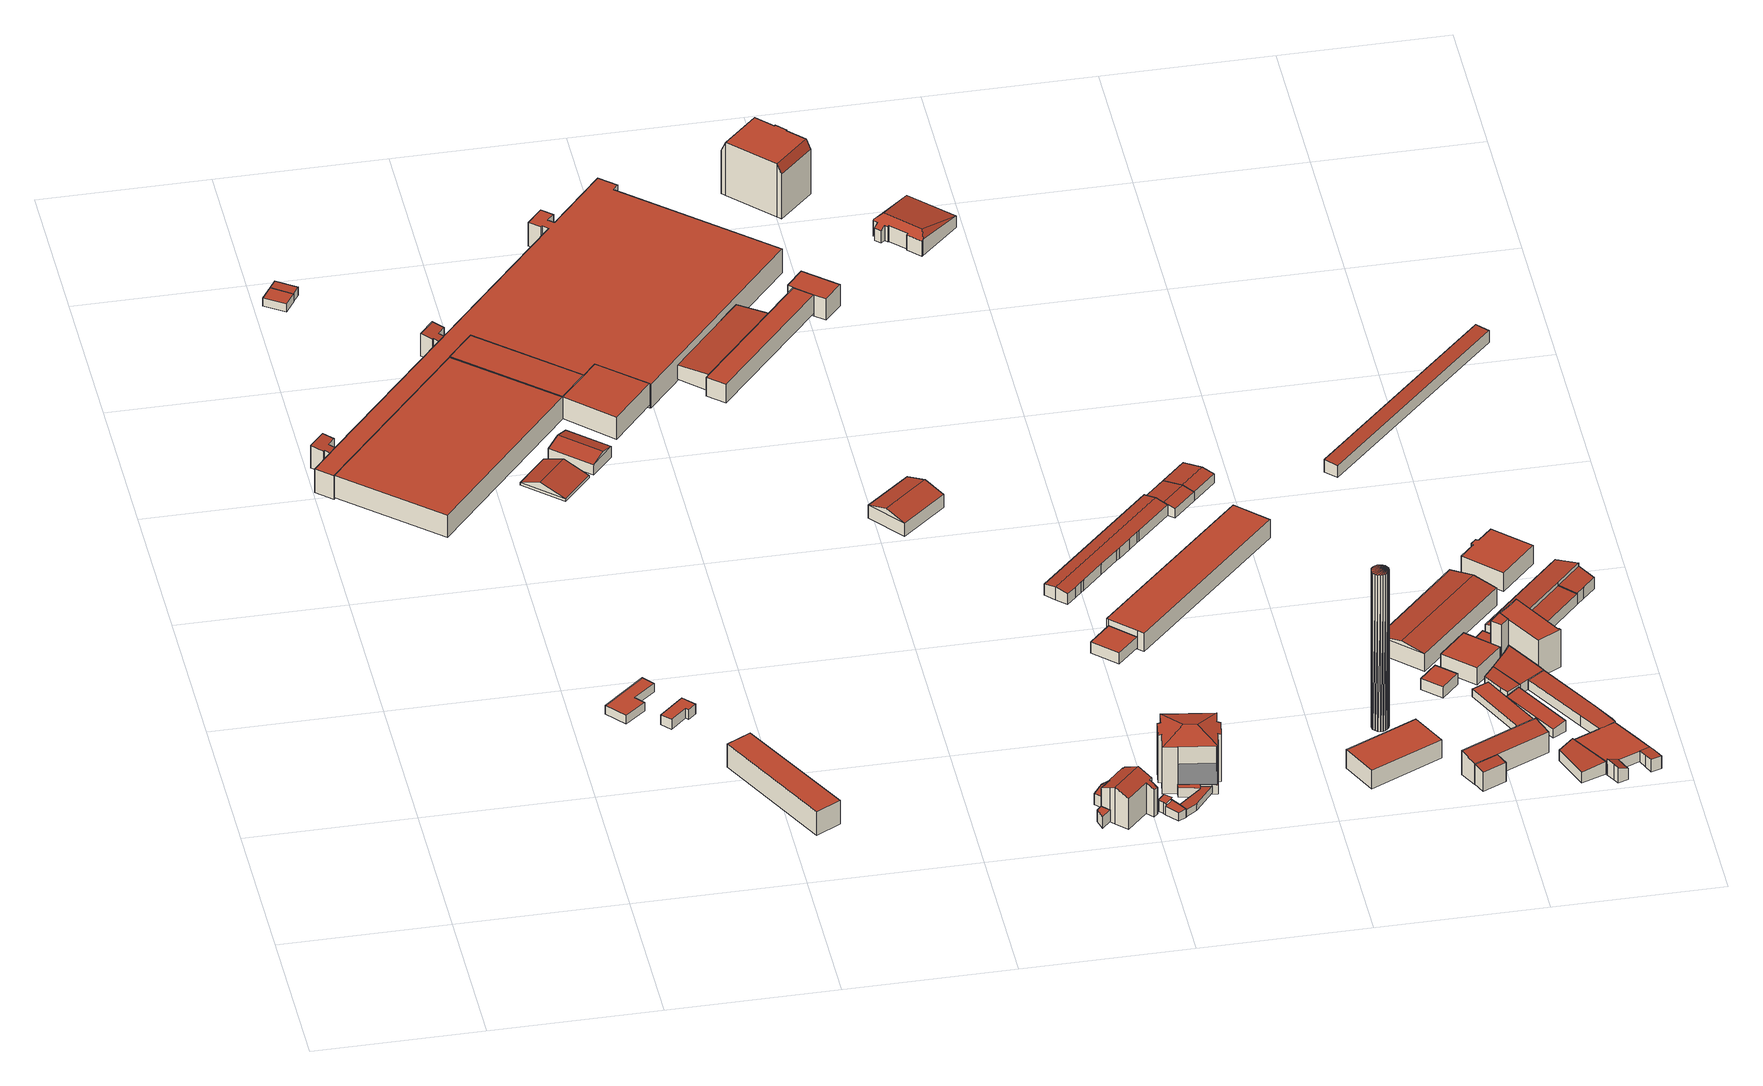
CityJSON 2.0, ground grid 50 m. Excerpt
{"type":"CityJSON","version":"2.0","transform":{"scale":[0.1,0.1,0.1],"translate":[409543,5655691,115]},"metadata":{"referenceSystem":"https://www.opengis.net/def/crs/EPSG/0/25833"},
"CityObjects":{
"building1":{"type":"Building","attributes":{"Dachtyp_tdc":"tdcPolyFlatRoof","Gemeindeschluessel":14612000,"Dachneigung":7.89,"QualitaetDacherkennung":56,"Geometrietyp2DReferenz":"3000","measuredHeight":7.75,"function":"31001_2000","roofType":"2100"},"geometry":[{"type":"Solid","lod":"2","boundaries":[[[[0,1,2,3]],[[1,4,5,2]],[[4,6,7,5]],[[4,1,0,8,9,10,11,6]],[[7,12,13,14,15,3,2,5]],[[6,11,12,7]],[[11,10,13,12]],[[10,9,14,13]],[[9,8,15,14]],[[8,0,3,15]]]],"semantics":{"surfaces":[{"type":"WallSurface"},{"type":"RoofSurface"},{"type":"GroundSurface"}],"values":[[0,0,0,1,2,0,0,0,0,0]]}}]},
"building2":{"type":"Building","attributes":{"Dachtyp_tdc":"tdcPolyFlatRoof","Gemeindeschluessel":14612000,"Dachneigung":3.08,"QualitaetDacherkennung":55,"Geometrietyp2DReferenz":"3000","measuredHeight":2.94,"function":"31001_2000","roofType":"2100"},"geometry":[{"type":"Solid","lod":"2","boundaries":[[[[16,17,18,19]],[[17,20,21,18]],[[20,22,23,21]],[[22,16,19,23]],[[22,20,17,16]],[[19,18,21,23]]]],"semantics":{"surfaces":[{"type":"WallSurface"},{"type":"RoofSurface"},{"type":"GroundSurface"}],"values":[[0,0,0,0,1,2]]}}]},
"building3":{"type":"Building","attributes":{"Dachtyp_tdc":"tdcPolyFlatRoof","Gemeindeschluessel":14612000,"Dachneigung":0,"QualitaetDacherkennung":54,"Geometrietyp2DReferenz":"3000","measuredHeight":2.96,"function":"31001_2000","roofType":"1000"},"geometry":[{"type":"Solid","lod":"2","boundaries":[[[[24,25,26,27]],[[25,28,29,26]],[[28,30,31,29]],[[30,32,33,31]],[[32,34,35,33]],[[34,24,27,35]],[[34,32,30,28,25,24]],[[27,26,29,31,33,35]]]],"semantics":{"surfaces":[{"type":"WallSurface"},{"type":"RoofSurface"},{"type":"GroundSurface"}],"values":[[0,0,0,0,0,0,1,2]]}}]},
"building4":{"type":"Building","attributes":{"Dachtyp_tdc":"tdcPolyFlatRoof","Gemeindeschluessel":14612000,"Dachneigung":3.04,"QualitaetDacherkennung":63,"Geometrietyp2DReferenz":"3000","measuredHeight":2.87,"function":"31001_2000","roofType":"2100"},"geometry":[{"type":"Solid","lod":"2","boundaries":[[[[22,36,37,38]],[[36,39,40,37]],[[39,16,41,40]],[[16,22,38,41]],[[16,39,36,22]],[[38,37,40,41]]]],"semantics":{"surfaces":[{"type":"WallSurface"},{"type":"RoofSurface"},{"type":"GroundSurface"}],"values":[[0,0,0,0,1,2]]}}]},
"building5":{"type":"Building","attributes":{"Dachtyp_tdc":"tdcPolyFlatRoof","Gemeindeschluessel":14612000,"Dachneigung":0,"QualitaetDacherkennung":76,"Geometrietyp2DReferenz":"3000","measuredHeight":7.63,"function":"31001_2000","roofType":"1000"},"geometry":[{"type":"Solid","lod":"2","boundaries":[[[[42,43,44,45]],[[43,46,47,44]],[[46,48,49,47]],[[48,42,45,49]],[[48,46,43,42]],[[45,44,47,49]]]],"semantics":{"surfaces":[{"type":"WallSurface"},{"type":"RoofSurface"},{"type":"GroundSurface"}],"values":[[0,0,0,0,1,2]]}}]},
"building6":{"type":"Building","attributes":{"Dachtyp_tdc":"tdcPolyFlatRoof","Gemeindeschluessel":14612000,"Dachneigung":0,"QualitaetDacherkennung":71,"Geometrietyp2DReferenz":"3000","measuredHeight":3.4,"function":"31001_2000","roofType":"1000"},"geometry":[{"type":"Solid","lod":"2","boundaries":[[[[50,51,52,53]],[[51,54,55,52]],[[54,56,57,55]],[[56,58,59,57]],[[58,60,61,59]],[[60,50,53,61]],[[60,58,56,54,51,50]],[[53,52,55,57,59,61]]]],"semantics":{"surfaces":[{"type":"WallSurface"},{"type":"RoofSurface"},{"type":"GroundSurface"}],"values":[[0,0,0,0,0,0,1,2]]}}]},
"building7":{"type":"Building","attributes":{"Dachtyp_tdc":"tdcPolyFlatRoof","Gemeindeschluessel":14612000,"Dachneigung":0,"QualitaetDacherkennung":87,"Geometrietyp2DReferenz":"3000","measuredHeight":8.11,"function":"31001_2000","roofType":"1000"},"geometry":[{"type":"Solid","lod":"2","boundaries":[[[[62,63,64,65]],[[63,66,67,64]],[[66,68,69,67]],[[68,62,65,69]],[[68,66,63,62]],[[65,64,67,69]]]],"semantics":{"surfaces":[{"type":"WallSurface"},{"type":"RoofSurface"},{"type":"GroundSurface"}],"values":[[0,0,0,0,1,2]]}}]},
"building8":{"type":"Building","attributes":{"Dachtyp_tdc":"tdcPolyFlatRoof","Gemeindeschluessel":14612000,"Dachneigung":8.06,"QualitaetDacherkennung":58,"Geometrietyp2DReferenz":"3000","measuredHeight":7.76,"function":"31001_2000","roofType":"2100"},"geometry":[{"type":"Solid","lod":"2","boundaries":[[[[70,71,72,73]],[[71,74,75,72]],[[74,76,77,75]],[[76,78,79,77]],[[78,80,81,79]],[[80,82,83,81]],[[82,84,85,83]],[[84,70,73,85]],[[84,82,80,78,76,74,71,70]],[[73,72,75,77,79,81,83,85]]]],"semantics":{"surfaces":[{"type":"WallSurface"},{"type":"RoofSurface"},{"type":"GroundSurface"}],"values":[[0,0,0,0,0,0,0,0,1,2]]}}]},
"building9":{"type":"Building","attributes":{"Dachtyp_tdc":"tdcGableRoof","Gemeindeschluessel":14612000,"Dachneigung":17.63,"QualitaetDacherkennung":29,"Geometrietyp2DReferenz":"3000","measuredHeight":3.46,"function":"31001_2000","roofType":"3100"},"geometry":[{"type":"Solid","lod":"2","boundaries":[[[[86,87,88,89]],[[87,90,91,88]],[[90,92,93,91]],[[87,86,94]],[[92,90,95]],[[86,92,95,94]],[[90,87,94,95]],[[93,89,88,91]],[[92,86,89,93]]]],"semantics":{"surfaces":[{"type":"WallSurface"},{"type":"RoofSurface"},{"type":"GroundSurface"}],"values":[[0,0,0,0,0,1,1,2,0]]}}]},
"building10":{"type":"Building","attributes":{"Dachtyp_tdc":"tdcPolyFlatRoof","Gemeindeschluessel":14612000,"Dachneigung":0,"QualitaetDacherkennung":39,"Geometrietyp2DReferenz":"3000","measuredHeight":7.81,"function":"31001_2000","roofType":"1000"},"geometry":[{"type":"Solid","lod":"2","boundaries":[[[[96,97,45,98]],[[97,99,49,45]],[[99,100,101,49]],[[100,96,98,101]],[[100,99,97,96]],[[98,45,49,101]]]],"semantics":{"surfaces":[{"type":"WallSurface"},{"type":"RoofSurface"},{"type":"GroundSurface"}],"values":[[0,0,0,0,1,2]]}}]},
"building11":{"type":"Building","attributes":{"Dachtyp_tdc":"tdcGableRoof","Gemeindeschluessel":14612000,"Dachneigung":14.17,"QualitaetDacherkennung":86,"Geometrietyp2DReferenz":"3000","measuredHeight":4.79,"function":"31001_2000","roofType":"3100"},"geometry":[{"type":"Solid","lod":"2","boundaries":[[[[102,103,104,105]],[[103,106,107,104]],[[106,108,109,107]],[[108,102,105,109]],[[106,103,110]],[[102,108,111]],[[103,102,111,110]],[[108,106,110,111]],[[105,104,107,109]]]],"semantics":{"surfaces":[{"type":"WallSurface"},{"type":"RoofSurface"},{"type":"GroundSurface"}],"values":[[0,0,0,0,0,0,1,1,2]]}}]},
"building12":{"type":"Building","attributes":{"Dachtyp_tdc":"tdcPolyFlatRoof","Gemeindeschluessel":14612000,"Dachneigung":0,"QualitaetDacherkennung":42,"Geometrietyp2DReferenz":"3000","measuredHeight":8.25,"function":"31001_2000","roofType":"1000"},"geometry":[{"type":"Solid","lod":"2","boundaries":[[[[112,113,114,115]],[[113,116,117,114]],[[116,118,119,117]],[[118,120,121,119]],[[120,122,123,121]],[[122,124,125,123]],[[124,126,127,125]],[[126,128,129,127]],[[128,130,131,129]],[[130,132,133,131]],[[132,134,135,133]],[[134,136,137,135]],[[136,138,139,137]],[[138,140,141,139]],[[140,142,143,141]],[[142,144,145,143]],[[144,146,147,145]],[[146,148,149,147]],[[148,150,151,149]],[[150,152,153,151]],[[152,154,155,153]],[[154,156,157,155]],[[156,158,159,157]],[[158,112,115,159]],[[158,156,154,152,150,148,146,144,142,140,138,136,134,132,130,128,126,124,122,120,118,116,113,112]],[[115,114,117,119,121,123,125,127,129,131,133,135,137,139,141,143,145,147,149,151,153,155,157,159]]]],"semantics":{"surfaces":[{"type":"WallSurface"},{"type":"RoofSurface"},{"type":"GroundSurface"}],"values":[[0,0,0,0,0,0,0,0,0,0,0,0,0,0,0,0,0,0,0,0,0,0,0,0,1,2]]}}]},
"building13":{"type":"Building","attributes":{"Dachtyp_tdc":"tdcPolyFlatRoof","Gemeindeschluessel":14612000,"Dachneigung":0,"QualitaetDacherkennung":38,"Geometrietyp2DReferenz":"3000","measuredHeight":7.56,"function":"31001_2000","roofType":"1000"},"geometry":[{"type":"Solid","lod":"2","boundaries":[[[[160,161,162,163]],[[161,164,165,162]],[[164,166,167,165]],[[166,168,169,167]],[[168,160,163,169]],[[168,166,164,161,160]],[[163,162,165,167,169]]]],"semantics":{"surfaces":[{"type":"WallSurface"},{"type":"RoofSurface"},{"type":"GroundSurface"}],"values":[[0,0,0,0,0,1,2]]}}]},
"building14":{"type":"Building","attributes":{"Dachtyp_tdc":"tdcPolyFlatRoof","Gemeindeschluessel":14612000,"Dachneigung":0,"QualitaetDacherkennung":100,"Geometrietyp2DReferenz":"3000","measuredHeight":3.99,"function":"31001_2000","roofType":"1000"},"geometry":[{"type":"Solid","lod":"2","boundaries":[[[[170,171,172,173]],[[171,174,175,172]],[[174,176,177,175]],[[176,170,173,177]],[[176,174,171,170]],[[173,172,175,177]]]],"semantics":{"surfaces":[{"type":"WallSurface"},{"type":"RoofSurface"},{"type":"GroundSurface"}],"values":[[0,0,0,0,1,2]]}}]},
"building15":{"type":"Building","attributes":{"Dachtyp_tdc":"tdcPolyFlatRoof","Gemeindeschluessel":14612000,"Dachneigung":4.89,"QualitaetDacherkennung":83,"Geometrietyp2DReferenz":"3000","measuredHeight":5.71,"function":"31001_2000","roofType":"2100"},"geometry":[{"type":"Solid","lod":"2","boundaries":[[[[178,179,180,181]],[[179,182,183,180]],[[182,184,185,183]],[[184,178,181,185]],[[184,182,179,178]],[[181,180,183,185]]]],"semantics":{"surfaces":[{"type":"WallSurface"},{"type":"RoofSurface"},{"type":"GroundSurface"}],"values":[[0,0,0,0,1,2]]}}]},
"building16":{"type":"Building","attributes":{"Gemeindeschluessel":14612000,"QualitaetDacherkennung":100,"Geometrietyp2DReferenz":"3000","function":"31001_9998","roofType":"9999"},"children":["building16-1","building16-2"]},
"building16-1":{"type":"BuildingPart","attributes":{"Dachtyp_tdc":"tdcGableRoof","Dachneigung":24.56,"QualitaetDacherkennung":100,"Geometrietyp2DReferenz":"3000","measuredHeight":12.63,"roofType":"3100"},"parents":["building16"],"geometry":[{"type":"MultiSurface","lod":"2","boundaries":[[[186,187,188,189,190]],[[191,192,193,194,195]],[[192,196,197,193]],[[196,198,199,197]],[[198,200,201,199]],[[200,202,203,201]],[[202,204,205,203]],[[204,206,207,205]],[[206,208,209,207]],[[208,210,211,209]],[[210,212,213,211]],[[212,214,215,213]],[[214,216,217,215]],[[216,218,219,217]],[[218,220,221,219]],[[220,186,190,221]],[[216,214,212,210,208,206,204,202,200,198]],[[198,196,192,191,187,186,220,218,216]],[[190,189,222,194,193,197,199,201,203,205,207,209,211,213,215,217,219,221]]],"semantics":{"surfaces":[{"type":"WallSurface"},{"type":"RoofSurface"},{"type":"GroundSurface"}],"values":[0,0,0,0,0,0,0,0,0,0,0,0,0,0,0,0,1,1,2]}}]},
"building16-2":{"type":"BuildingPart","attributes":{"Dachtyp_tdc":"tdcGableRoof","Dachneigung":16.71,"QualitaetDacherkennung":100,"Geometrietyp2DReferenz":"3000","measuredHeight":4.92,"roofType":"3100"},"parents":["building16"],"geometry":[{"type":"MultiSurface","lod":"2","boundaries":[[[223,224,225,226]],[[224,195,194,227,225]],[[188,228,229,230,189]],[[228,223,226,229]],[[231,195,224,223]],[[223,228,188,231]],[[226,225,227,232,230,229]]],"semantics":{"surfaces":[{"type":"WallSurface"},{"type":"RoofSurface"},{"type":"GroundSurface"}],"values":[0,0,0,0,1,1,2]}}]},
"building17":{"type":"Building","attributes":{"Dachtyp_tdc":"tdcPolyFlatRoof","Gemeindeschluessel":14612000,"Dachneigung":0,"QualitaetDacherkennung":80,"Geometrietyp2DReferenz":"3000","measuredHeight":6.54,"function":"31001_2000","roofType":"1000"},"geometry":[{"type":"Solid","lod":"2","boundaries":[[[[233,234,235,236]],[[234,237,238,235]],[[237,239,240,238]],[[239,241,242,240]],[[241,243,244,242]],[[243,233,236,244]],[[243,241,239,237,234,233]],[[236,235,238,240,242,244]]]],"semantics":{"surfaces":[{"type":"WallSurface"},{"type":"RoofSurface"},{"type":"GroundSurface"}],"values":[[0,0,0,0,0,0,1,2]]}}]},
"building18":{"type":"Building","attributes":{"Dachtyp_tdc":"tdcGableRoof","Gemeindeschluessel":14612000,"Dachneigung":17.44,"QualitaetDacherkennung":88,"Geometrietyp2DReferenz":"3000","measuredHeight":6.5,"function":"31001_2000","roofType":"3100"},"geometry":[{"type":"Solid","lod":"2","boundaries":[[[[245,246,247,248]],[[246,249,250,247]],[[249,251,252,250]],[[251,245,248,252]],[[249,246,253]],[[245,251,254]],[[246,245,254,253]],[[251,249,253,254]],[[248,247,250,252]]]],"semantics":{"surfaces":[{"type":"WallSurface"},{"type":"RoofSurface"},{"type":"GroundSurface"}],"values":[[0,0,0,0,0,0,1,1,2]]}}]},
"building19":{"type":"Building","attributes":{"Gemeindeschluessel":14612000,"QualitaetDacherkennung":100,"Geometrietyp2DReferenz":"3000","function":"31001_2000","roofType":"9999"},"children":["building19-1","building19-2"]},
"building19-1":{"type":"BuildingPart","attributes":{"Dachtyp_tdc":"tdcPolyFlatRoof","Dachneigung":0,"QualitaetDacherkennung":100,"Geometrietyp2DReferenz":"3000","measuredHeight":2.93,"roofType":"1000"},"parents":["building19"],"geometry":[{"type":"MultiSurface","lod":"2","boundaries":[[[255,256,257,258]],[[256,259,260,257]],[[259,261,262,260]],[[261,263,264,262]],[[263,265,266,264]],[[265,263,261,259,256,255,267]],[[268,258,257,260,262,264,266]]],"semantics":{"surfaces":[{"type":"WallSurface"},{"type":"RoofSurface"},{"type":"GroundSurface"}],"values":[0,0,0,0,0,1,2]}}]},
"building19-2":{"type":"BuildingPart","attributes":{"Dachtyp_tdc":"tdcPolyFlatRoof","Dachneigung":0,"QualitaetDacherkennung":100,"Geometrietyp2DReferenz":"3000","measuredHeight":3.83,"roofType":"1000"},"parents":["building19"],"geometry":[{"type":"MultiSurface","lod":"2","boundaries":[[[269,270,271,266,265]],[[270,272,273,271]],[[272,274,275,273]],[[274,276,255,258,275]],[[276,274,272,270,269,277]],[[268,266,271,273,275,258]]],"semantics":{"surfaces":[{"type":"WallSurface"},{"type":"RoofSurface"},{"type":"GroundSurface"}],"values":[0,0,0,0,1,2]}}]},
"building20":{"type":"Building","attributes":{"Dachtyp_tdc":"tdcPolyFlatRoof","Gemeindeschluessel":14612000,"Dachneigung":4.88,"QualitaetDacherkennung":60,"Geometrietyp2DReferenz":"3000","measuredHeight":2.62,"function":"31001_2000","roofType":"2100"},"geometry":[{"type":"Solid","lod":"2","boundaries":[[[[278,279,280,281]],[[279,282,283,280]],[[282,284,285,283]],[[284,286,287,285]],[[286,288,289,287]],[[288,278,281,289]],[[288,286,284,282,279,278]],[[281,280,283,285,287,289]]]],"semantics":{"surfaces":[{"type":"WallSurface"},{"type":"RoofSurface"},{"type":"GroundSurface"}],"values":[[0,0,0,0,0,0,1,2]]}}]},
"building21":{"type":"Building","attributes":{"Gemeindeschluessel":14612000,"Geometrietyp2DReferenz":"3000","function":"31001_9998","roofType":"9999"},"children":["building21-1","building21-2"]},
"building21-1":{"type":"BuildingPart","attributes":{"Dachtyp_tdc":"tdcPolyFlatRoof","Dachneigung":0,"QualitaetDacherkennung":0,"Geometrietyp2DReferenz":"3000","measuredHeight":3.09,"roofType":"9999"},"parents":["building21"],"geometry":[{"type":"MultiSurface","lod":"2","boundaries":[[[290,291,292,293,294,295,296]],[[296,295,297,298]],[[295,294,299,297]],[[293,292,300,301]],[[292,291,302,300]],[[291,290,303,302]],[[290,296,298,303]],[[298,297,299,301,300,302,303]],[[301,299,294,293]]],"semantics":{"surfaces":[{"type":"RoofSurface"},{"type":"WallSurface"},{"type":"GroundSurface"},{"type":"ClosureSurface","isClosure":"1","QuelleClosure":"LoD1Solid"}],"values":[0,1,1,1,1,1,1,2,3]}}]},
"building21-2":{"type":"BuildingPart","attributes":{"Dachtyp_tdc":"tdcHipRoof","Dachneigung":19.92,"QualitaetDacherkennung":55,"Geometrietyp2DReferenz":"3000","measuredHeight":18.57,"roofType":"3200"},"parents":["building21"],"geometry":[{"type":"MultiSurface","lod":"2","boundaries":[[[304,305,306,307]],[[305,308,309,306]],[[308,310,311,309]],[[310,312,313,311]],[[312,314,315,313]],[[314,316,317,315]],[[316,318,319,317]],[[318,320,321,319]],[[320,322,323,321]],[[322,324,293,301,323]],[[325,326,327,299,294]],[[326,304,307,327]],[[312,310,308,305,304,326,328]],[[324,322,320,318,316,314,329]],[[326,325,324,329,328]],[[314,312,328,329]],[[307,306,309,311,313,315,317,319,321,323,301,299,327]]],"semantics":{"surfaces":[{"type":"WallSurface"},{"type":"RoofSurface"},{"type":"GroundSurface"}],"values":[0,0,0,0,0,0,0,0,0,0,0,0,1,1,1,1,2]}}]},
"building22":{"type":"Building","attributes":{"Dachtyp_tdc":"tdcPolyFlatRoof","Gemeindeschluessel":14612000,"Dachneigung":0,"QualitaetDacherkennung":56,"Geometrietyp2DReferenz":"3000","measuredHeight":3.76,"function":"31001_2000","roofType":"1000"},"geometry":[{"type":"Solid","lod":"2","boundaries":[[[[330,331,332,333]],[[331,334,335,332]],[[334,336,337,335]],[[336,330,333,337]],[[336,334,331,330]],[[333,332,335,337]]]],"semantics":{"surfaces":[{"type":"WallSurface"},{"type":"RoofSurface"},{"type":"GroundSurface"}],"values":[[0,0,0,0,1,2]]}}]},
"building23":{"type":"Building","attributes":{"Dachtyp_tdc":"tdcPolyFlatRoof","Gemeindeschluessel":14612000,"Dachneigung":0,"QualitaetDacherkennung":72,"Geometrietyp2DReferenz":"3000","measuredHeight":7.28,"function":"31001_2000","roofType":"1000"},"geometry":[{"type":"Solid","lod":"2","boundaries":[[[[243,241,338,339]],[[241,340,341,338]],[[340,342,343,341]],[[342,344,345,343]],[[344,346,347,345]],[[346,243,339,347]],[[346,344,342,340,241,243]],[[339,338,341,343,345,347]]]],"semantics":{"surfaces":[{"type":"WallSurface"},{"type":"RoofSurface"},{"type":"GroundSurface"}],"values":[[0,0,0,0,0,0,1,2]]}}]},
"building24":{"type":"Building","attributes":{"Dachtyp_tdc":"tdcCutGableRoof","Gemeindeschluessel":14612000,"Dachneigung":0.167,"QualitaetDacherkennung":54,"Geometrietyp2DReferenz":"3000","measuredHeight":18.47,"function":"31001_9998","roofType":"9999"},"geometry":[{"type":"Solid","lod":"2","boundaries":[[[[348,349,350,351]],[[349,352,353,350]],[[352,354,355,353]],[[354,356,357,355]],[[356,358,359,357]],[[358,360,361,359]],[[360,362,363,361]],[[362,364,365,363]],[[364,366,367,365]],[[366,368,369,367]],[[368,370,371,369]],[[370,348,351,371]],[[366,364,362,360]],[[358,356,354,352]],[[360,358,352,349,348,370,368,366]],[[351,350,353,355,357,359,361,363,365,367,369,371]]]],"semantics":{"surfaces":[{"type":"WallSurface"},{"type":"RoofSurface"},{"type":"GroundSurface"}],"values":[[0,0,0,0,0,0,0,0,0,0,0,0,1,1,1,2]]}}]},
"building25":{"type":"Building","attributes":{"Dachtyp_tdc":"tdcGableRoof","Gemeindeschluessel":14612000,"Dachneigung":11.53,"QualitaetDacherkennung":71,"Geometrietyp2DReferenz":"3000","measuredHeight":4.44,"function":"31001_2000","roofType":"3100"},"geometry":[{"type":"Solid","lod":"2","boundaries":[[[[372,373,374,375]],[[373,376,377,374]],[[376,378,379,377]],[[378,380,381,379]],[[380,382,383,381]],[[382,384,385,383]],[[384,386,387,385]],[[386,388,389,387]],[[388,390,391,389]],[[390,392,393,391]],[[392,394,395,393]],[[394,396,397,395]],[[396,398,399,397]],[[398,400,401,399]],[[400,402,403,401]],[[402,372,375,403]],[[398,396,394,392,390]],[[390,388,386,384,382,380,378,376,373,372,402,400,398]],[[375,374,377,379,381,383,385,387,389,391,393,395,397,399,401,403]]]],"semantics":{"surfaces":[{"type":"WallSurface"},{"type":"RoofSurface"},{"type":"GroundSurface"}],"values":[[0,0,0,0,0,0,0,0,0,0,0,0,0,0,0,0,1,1,2]]}}]},
"building26":{"type":"Building","attributes":{"Dachtyp_tdc":"tdcPolyFlatRoof","Gemeindeschluessel":14612000,"Dachneigung":0,"QualitaetDacherkennung":71,"Geometrietyp2DReferenz":"3000","measuredHeight":6.35,"function":"31001_2000","roofType":"1000"},"geometry":[{"type":"Solid","lod":"2","boundaries":[[[[404,405,406,407]],[[405,408,409,406]],[[408,410,411,409]],[[410,412,413,411]],[[412,414,415,413]],[[414,404,407,415]],[[414,412,410,408,405,404]],[[407,406,409,411,413,415]]]],"semantics":{"surfaces":[{"type":"WallSurface"},{"type":"RoofSurface"},{"type":"GroundSurface"}],"values":[[0,0,0,0,0,0,1,2]]}}]},
"building27":{"type":"Building","attributes":{"Dachtyp_tdc":"tdcHipRoof","Gemeindeschluessel":14612000,"Dachneigung":12.76,"QualitaetDacherkennung":23,"Geometrietyp2DReferenz":"3000","measuredHeight":7.11,"function":"31001_9998","roofType":"3200"},"geometry":[{"type":"Solid","lod":"2","boundaries":[[[[416,417,418,419]],[[420,421,422,423,424,425,426,427,428,429,430,431,419,418]],[[432,433,434,435,436,437,438,439,440,441,442,443,444,445]],[[428,427,433,432]],[[427,426,434,433]],[[426,425,435,434]],[[425,424,436,435]],[[424,423,437,436]],[[423,422,438,437]],[[422,421,439,438]],[[421,420,440,439]],[[420,417,441,440]],[[417,416,442,441]],[[416,431,443,442]],[[431,430,444,443]],[[430,429,445,444]],[[429,428,432,445]],[[431,416,419]],[[417,420,418]]]],"semantics":{"surfaces":[{"type":"RoofSurface"},{"type":"GroundSurface"},{"type":"WallSurface"}],"values":[[0,0,1,2,2,2,2,2,2,2,2,2,2,2,2,2,2,0,0]]}}]},
"building28":{"type":"Building","attributes":{"Dachtyp_tdc":"tdcPolyFlatRoof","Gemeindeschluessel":14612000,"Dachneigung":0,"QualitaetDacherkennung":87,"Geometrietyp2DReferenz":"3000","measuredHeight":6.26,"function":"31001_2000","roofType":"1000"},"geometry":[{"type":"Solid","lod":"2","boundaries":[[[[446,447,448,449]],[[447,450,451,448]],[[450,452,453,451]],[[452,446,449,453]],[[452,450,447,446]],[[449,448,451,453]]]],"semantics":{"surfaces":[{"type":"WallSurface"},{"type":"RoofSurface"},{"type":"GroundSurface"}],"values":[[0,0,0,0,1,2]]}}]},
"building29":{"type":"Building","attributes":{"Dachtyp_tdc":"tdcGableRoof","Gemeindeschluessel":14612000,"Dachneigung":10.03,"QualitaetDacherkennung":66,"Geometrietyp2DReferenz":"3000","measuredHeight":3.95,"function":"31001_2000","roofType":"3100"},"geometry":[{"type":"Solid","lod":"2","boundaries":[[[[454,455,456,457]],[[455,458,459,456]],[[458,460,461,459]],[[460,462,401,461]],[[455,454,463,464,465,466]],[[466,462,460,458,455]],[[401,467,397,395,468,457,456,459,461]],[[462,466,467,401]],[[466,465,397,467]],[[465,464,395,397]],[[464,463,468,395]],[[463,454,457,468]]]],"semantics":{"surfaces":[{"type":"WallSurface"},{"type":"RoofSurface"},{"type":"GroundSurface"}],"values":[[0,0,0,0,1,1,2,0,0,0,0,0]]}}]},
"building30":{"type":"Building","attributes":{"Stand_DGM":"2016","Stand_Basis-DLM":"2021","Gemeindeschluessel":"14612000","ObjektHoehe":54,"Stand_Laserscan":"2016","BodenHoehe":117.72,"Stand_3D-Stadtmodell":"2023","Geometrietyp2DReferenz":1000,"AbsoluteHoehe":171.72,"measuredHeight":54,"function":"51002_1251","roofType":"9999"},"geometry":[{"type":"MultiSurface","lod":"2","boundaries":[[[469,470,471]],[[469,471,472]],[[469,472,473]],[[469,473,474]],[[469,474,475]],[[469,475,476]],[[469,476,477]],[[469,477,478]],[[469,478,479]],[[469,479,480]],[[469,480,481]],[[469,481,482]],[[469,482,483]],[[469,483,484]],[[469,484,485]],[[469,485,486]],[[469,486,487]],[[469,487,488]],[[471,470,489]],[[471,489,490]],[[470,469,491]],[[470,491,489]],[[469,488,492]],[[469,492,491]],[[488,487,493]],[[488,493,492]],[[487,486,494]],[[487,494,493]],[[486,485,495]],[[486,495,494]],[[485,484,496]],[[485,496,495]],[[484,483,497]],[[484,497,496]],[[483,482,498]],[[483,498,497]],[[482,481,499]],[[482,499,498]],[[481,480,500]],[[481,500,499]],[[480,479,501]],[[480,501,500]],[[479,478,502]],[[479,502,501]],[[478,477,503]],[[478,503,502]],[[477,476,504]],[[477,504,503]],[[476,475,505]],[[476,505,504]],[[475,474,506]],[[475,506,505]],[[474,473,507]],[[474,507,506]],[[473,472,508]],[[473,508,507]],[[472,471,490]],[[472,490,508]],[[508,490,489]],[[508,489,491]],[[508,491,492]],[[508,492,493]],[[508,493,494]],[[508,494,495]],[[508,495,496]],[[508,496,497]],[[508,497,498]],[[508,498,499]],[[508,499,500]],[[508,500,501]],[[508,501,502]],[[508,502,503]],[[508,503,504]],[[508,504,505]],[[508,505,506]],[[508,506,507]]],"semantics":{"surfaces":[{"type":"RoofSurface"},{"type":"WallSurface"},{"type":"GroundSurface"}],"values":[0,0,0,0,0,0,0,0,0,0,0,0,0,0,0,0,0,0,1,1,1,1,1,1,1,1,1,1,1,1,1,1,1,1,1,1,1,1,1,1,1,1,1,1,1,1,1,1,1,1,1,1,1,1,1,1,1,1,2,2,2,2,2,2,2,2,2,2,2,2,2,2,2,2,2,2]}}]},
"building31":{"type":"Building","attributes":{"Dachtyp_tdc":"tdcGableRoof","Gemeindeschluessel":14612000,"Dachneigung":10.05,"QualitaetDacherkennung":63,"Geometrietyp2DReferenz":"3000","measuredHeight":3.84,"function":"31001_2000","roofType":"3100"},"geometry":[{"type":"Solid","lod":"2","boundaries":[[[[509,510,511,512]],[[510,458,513,511]],[[458,454,514,513]],[[510,509,515]],[[454,458,516]],[[509,454,516,515]],[[458,510,515,516]],[[514,512,511,513]],[[454,509,512,514]]]],"semantics":{"surfaces":[{"type":"WallSurface"},{"type":"RoofSurface"},{"type":"GroundSurface"}],"values":[[0,0,0,0,0,1,1,2,0]]}}]},
"building32":{"type":"Building","attributes":{"Dachtyp_tdc":"tdcPolyFlatRoof","Gemeindeschluessel":14612000,"Dachneigung":4.92,"QualitaetDacherkennung":73,"Geometrietyp2DReferenz":"3000","measuredHeight":6.85,"function":"31001_2000","roofType":"2100"},"geometry":[{"type":"Solid","lod":"2","boundaries":[[[[517,518,519,520]],[[518,521,522,519]],[[521,523,524,522]],[[523,517,520,524]],[[523,521,518,517]],[[520,519,522,524]]]],"semantics":{"surfaces":[{"type":"WallSurface"},{"type":"RoofSurface"},{"type":"GroundSurface"}],"values":[[0,0,0,0,1,2]]}}]},
"building33":{"type":"Building","attributes":{"Dachtyp_tdc":"tdcPolyFlatRoof","Gemeindeschluessel":14612000,"Dachneigung":10.33,"QualitaetDacherkennung":88,"Geometrietyp2DReferenz":"3000","measuredHeight":8.26,"function":"31001_2000","roofType":"2100"},"geometry":[{"type":"Solid","lod":"2","boundaries":[[[[517,523,525,526]],[[523,527,528,525]],[[527,529,530,528]],[[529,531,532,530]],[[531,533,534,532]],[[533,517,526,534]],[[533,531,529,527,523,517]],[[526,525,528,530,532,534]]]],"semantics":{"surfaces":[{"type":"WallSurface"},{"type":"RoofSurface"},{"type":"GroundSurface"}],"values":[[0,0,0,0,0,0,1,2]]}}]},
"building34":{"type":"Building","attributes":{"Dachtyp_tdc":"tdcPolyFlatRoof","Gemeindeschluessel":14612000,"Dachneigung":0,"QualitaetDacherkennung":83,"Geometrietyp2DReferenz":"3000","measuredHeight":3.78,"function":"31001_2000","roofType":"1000"},"geometry":[{"type":"Solid","lod":"2","boundaries":[[[[535,536,537,538]],[[536,539,540,537]],[[539,541,542,540]],[[541,535,538,542]],[[541,539,536,535]],[[538,537,540,542]]]],"semantics":{"surfaces":[{"type":"WallSurface"},{"type":"RoofSurface"},{"type":"GroundSurface"}],"values":[[0,0,0,0,1,2]]}}]},
"building35":{"type":"Building","attributes":{"Dachtyp_tdc":"tdcPolyFlatRoof","Gemeindeschluessel":14612000,"Dachneigung":0,"QualitaetDacherkennung":89,"Geometrietyp2DReferenz":"3000","measuredHeight":2.53,"function":"31001_2000","roofType":"1000"},"geometry":[{"type":"Solid","lod":"2","boundaries":[[[[543,544,545,546]],[[544,547,548,545]],[[547,549,550,548]],[[547,544,543,551,549]],[[550,552,546,545,548]],[[549,551,552,550]],[[551,543,546,552]]]],"semantics":{"surfaces":[{"type":"WallSurface"},{"type":"RoofSurface"},{"type":"GroundSurface"}],"values":[[0,0,0,1,2,0,0]]}}]},
"building36":{"type":"Building","attributes":{"Dachtyp_tdc":"tdcPolyFlatRoof","Gemeindeschluessel":14612000,"Dachneigung":0,"QualitaetDacherkennung":85,"Geometrietyp2DReferenz":"3000","measuredHeight":5.82,"function":"31001_2000","roofType":"1000"},"geometry":[{"type":"Solid","lod":"2","boundaries":[[[[553,554,555,556]],[[554,557,558,555]],[[557,559,560,558]],[[559,553,556,560]],[[559,557,554,553]],[[556,555,558,560]]]],"semantics":{"surfaces":[{"type":"WallSurface"},{"type":"RoofSurface"},{"type":"GroundSurface"}],"values":[[0,0,0,0,1,2]]}}]},
"building37":{"type":"Building","attributes":{"Dachtyp_tdc":"tdcGableRoof","Gemeindeschluessel":14612000,"Dachneigung":10.11,"QualitaetDacherkennung":49,"Geometrietyp2DReferenz":"3000","measuredHeight":7.39,"function":"31001_2000","roofType":"3100"},"geometry":[{"type":"Solid","lod":"2","boundaries":[[[[561,562,563,564]],[[562,565,566,563]],[[565,567,568,566]],[[567,561,564,568]],[[565,562,569]],[[561,567,570]],[[562,561,570,569]],[[567,565,569,570]],[[564,563,566,568]]]],"semantics":{"surfaces":[{"type":"WallSurface"},{"type":"RoofSurface"},{"type":"GroundSurface"}],"values":[[0,0,0,0,0,0,1,1,2]]}}]},
"building38":{"type":"Building","attributes":{"Dachtyp_tdc":"tdcPolyFlatRoof","Gemeindeschluessel":14612000,"Dachneigung":4.35,"QualitaetDacherkennung":82,"Geometrietyp2DReferenz":"3000","measuredHeight":3.32,"function":"31001_2000","roofType":"2100"},"geometry":[{"type":"Solid","lod":"2","boundaries":[[[[571,572,573,574]],[[572,575,576,573]],[[575,577,578,576]],[[577,579,580,578]],[[579,571,574,580]],[[574,573,576,578,580]],[[579,577,575,572,571]]]],"semantics":{"surfaces":[{"type":"WallSurface"},{"type":"GroundSurface"},{"type":"RoofSurface"}],"values":[[0,0,0,0,0,1,2]]}}]},
"building39":{"type":"Building","attributes":{"Dachtyp_tdc":"tdcPolyFlatRoof","Gemeindeschluessel":14612000,"Dachneigung":11.54,"QualitaetDacherkennung":60,"Geometrietyp2DReferenz":"3000","measuredHeight":3.73,"function":"31001_2000","roofType":"2100"},"geometry":[{"type":"Solid","lod":"2","boundaries":[[[[581,582,583,584]],[[582,585,586,583]],[[585,587,588,586]],[[587,581,584,588]],[[587,585,582,581]],[[584,583,586,588]]]],"semantics":{"surfaces":[{"type":"WallSurface"},{"type":"RoofSurface"},{"type":"GroundSurface"}],"values":[[0,0,0,0,1,2]]}}]},
"building40":{"type":"Building","attributes":{"Dachtyp_tdc":"tdcPolyFlatRoof","Gemeindeschluessel":14612000,"Dachneigung":4.76,"QualitaetDacherkennung":82,"Geometrietyp2DReferenz":"3000","measuredHeight":4.31,"function":"31001_2000","roofType":"2100"},"geometry":[{"type":"Solid","lod":"2","boundaries":[[[[589,590,591,592]],[[590,593,594,591]],[[593,595,596,594]],[[595,589,592,596]],[[595,593,590,589]],[[592,591,594,596]]]],"semantics":{"surfaces":[{"type":"WallSurface"},{"type":"RoofSurface"},{"type":"GroundSurface"}],"values":[[0,0,0,0,1,2]]}}]},
"building41":{"type":"Building","attributes":{"Dachtyp_tdc":"tdcPolyFlatRoof","Gemeindeschluessel":14612000,"Dachneigung":0,"QualitaetDacherkennung":79,"Geometrietyp2DReferenz":"3000","measuredHeight":2.5,"function":"31001_2000","roofType":"1000"},"geometry":[{"type":"Solid","lod":"2","boundaries":[[[[597,598,599,600]],[[598,601,602,599]],[[601,603,604,602]],[[603,597,600,604]],[[603,601,598,597]],[[600,599,602,604]]]],"semantics":{"surfaces":[{"type":"WallSurface"},{"type":"RoofSurface"},{"type":"GroundSurface"}],"values":[[0,0,0,0,1,2]]}}]},
"building42":{"type":"Building","attributes":{"Dachtyp_tdc":"tdcPolyFlatRoof","Gemeindeschluessel":14612000,"Dachneigung":0,"QualitaetDacherkennung":53,"Geometrietyp2DReferenz":"3000","measuredHeight":12.76,"function":"31001_2000","roofType":"1000"},"geometry":[{"type":"Solid","lod":"2","boundaries":[[[[605,606,607,608]],[[606,609,610,607]],[[609,611,612,610]],[[611,605,608,612]],[[611,609,606,605]],[[608,607,610,612]]]],"semantics":{"surfaces":[{"type":"WallSurface"},{"type":"RoofSurface"},{"type":"GroundSurface"}],"values":[[0,0,0,0,1,2]]}}]},
"building43":{"type":"Building","attributes":{"Dachtyp_tdc":"tdcPolyFlatRoof","Gemeindeschluessel":14612000,"Dachneigung":4.68,"QualitaetDacherkennung":87,"Geometrietyp2DReferenz":"3000","measuredHeight":4.06,"function":"31001_2000","roofType":"2100"},"geometry":[{"type":"Solid","lod":"2","boundaries":[[[[613,614,615,616]],[[614,617,618,615]],[[617,619,620,618]],[[619,621,622,620]],[[621,623,576,622]],[[621,619,617,614,613,572,623]],[[576,573,616,615,618,620,622]],[[623,572,573,576]],[[572,613,616,573]]]],"semantics":{"surfaces":[{"type":"WallSurface"},{"type":"RoofSurface"},{"type":"GroundSurface"}],"values":[[0,0,0,0,0,1,2,0,0]]}}]},
"building44":{"type":"Building","attributes":{"Dachtyp_tdc":"tdcPolyFlatRoof","Gemeindeschluessel":14612000,"Dachneigung":0,"QualitaetDacherkennung":73,"Geometrietyp2DReferenz":"3000","measuredHeight":12.87,"function":"31001_2000","roofType":"1000"},"geometry":[{"type":"Solid","lod":"2","boundaries":[[[[624,625,626,627]],[[625,628,629,626]],[[628,630,631,629]],[[630,632,633,631]],[[632,634,635,633]],[[634,636,637,635]],[[636,638,639,637]],[[638,640,641,639]],[[640,624,627,641]],[[640,638,636,634,632,630,628,625,624]],[[627,626,629,631,633,635,637,639,641]]]],"semantics":{"surfaces":[{"type":"WallSurface"},{"type":"RoofSurface"},{"type":"GroundSurface"}],"values":[[0,0,0,0,0,0,0,0,0,1,2]]}}]},
"building45":{"type":"Building","attributes":{"Gemeindeschluessel":14612000,"Geometrietyp2DReferenz":"3000","function":"31001_2000","roofType":"9999"},"children":["building45-1","building45-2","building45-3","building45-4"]},
"building45-1":{"type":"BuildingPart","attributes":{"Dachtyp_tdc":"tdcPolyFlatRoof","Dachneigung":6.39,"QualitaetDacherkennung":83,"Geometrietyp2DReferenz":"3000","measuredHeight":4,"roofType":"2100"},"parents":["building45"],"geometry":[{"type":"MultiSurface","lod":"2","boundaries":[[[642,643,644,620]],[[643,645,646,644]],[[645,647,648,649,646]],[[650,651,652,653]],[[651,654,622,652]],[[654,642,620,622]],[[654,651,650,655,647,645,643,642]],[[620,644,646,649,653,652,622]]],"semantics":{"surfaces":[{"type":"WallSurface"},{"type":"RoofSurface"},{"type":"GroundSurface"}],"values":[0,0,0,0,0,0,1,2]}}]},
"building45-2":{"type":"BuildingPart","attributes":{"Dachtyp_tdc":"tdcPolyFlatRoof","Dachneigung":6.38,"QualitaetDacherkennung":51,"Geometrietyp2DReferenz":"3000","measuredHeight":4.34,"roofType":"2100"},"parents":["building45"],"geometry":[{"type":"MultiSurface","lod":"2","boundaries":[[[656,657,658,659]],[[657,660,661,662,658]],[[663,664,665,666,667]],[[664,668,669,665]],[[668,656,659,669]],[[668,664,663,660,657,656]],[[659,658,662,666,665,669]]],"semantics":{"surfaces":[{"type":"WallSurface"},{"type":"RoofSurface"},{"type":"GroundSurface"}],"values":[0,0,0,0,0,1,2]}}]},
"building45-3":{"type":"BuildingPart","attributes":{"Dachtyp_tdc":"tdcPolyFlatRoof","Dachneigung":0,"QualitaetDacherkennung":46,"Geometrietyp2DReferenz":"3000","measuredHeight":3.56,"roofType":"1000"},"parents":["building45"],"geometry":[{"type":"MultiSurface","lod":"2","boundaries":[[[661,670,671,662]],[[672,673,674,675]],[[673,676,677,674]],[[676,678,679,677]],[[678,680,650,653,679]],[[648,681,682,649]],[[681,667,666,682]],[[667,681,648,655,680,678,676,673,672,670,661]],[[662,671,675,674,677,679,653,649,682,666]]],"semantics":{"surfaces":[{"type":"WallSurface"},{"type":"RoofSurface"},{"type":"GroundSurface"}],"values":[0,0,0,0,0,0,0,1,2]}}]},
"building45-4":{"type":"BuildingPart","attributes":{"Dachtyp_tdc":"tdcPolyFlatRoof","Dachneigung":23.88,"QualitaetDacherkennung":60,"Geometrietyp2DReferenz":"3000","measuredHeight":5.46,"roofType":"2100"},"parents":["building45"],"geometry":[{"type":"MultiSurface","lod":"2","boundaries":[[[683,684,685,686]],[[684,687,672,675,685]],[[688,689,690,671,670]],[[689,691,692,690]],[[691,683,686,692]],[[691,689,688,687,684,683]],[[686,685,675,671,690,692]]],"semantics":{"surfaces":[{"type":"WallSurface"},{"type":"RoofSurface"},{"type":"GroundSurface"}],"values":[0,0,0,0,0,1,2]}}]},
"building46":{"type":"Building","attributes":{"Dachtyp_tdc":"tdcPolyFlatRoof","Gemeindeschluessel":14612000,"Dachneigung":0,"QualitaetDacherkennung":83,"Geometrietyp2DReferenz":"3000","measuredHeight":6.46,"function":"31001_2000","roofType":"1000"},"geometry":[{"type":"Solid","lod":"2","boundaries":[[[[693,694,695,696]],[[694,697,698,695]],[[697,699,700,698]],[[699,701,702,700]],[[701,703,704,702]],[[703,705,706,704]],[[705,707,708,706]],[[707,693,696,708]],[[707,705,703,701,699,697,694,693]],[[696,695,698,700,702,704,706,708]]]],"semantics":{"surfaces":[{"type":"WallSurface"},{"type":"RoofSurface"},{"type":"GroundSurface"}],"values":[[0,0,0,0,0,0,0,0,1,2]]}}]},
"building47":{"type":"Building","attributes":{"Dachtyp_tdc":"tdcPolyFlatRoof","Gemeindeschluessel":14612000,"Dachneigung":14.18,"QualitaetDacherkennung":87,"Geometrietyp2DReferenz":"3000","measuredHeight":5.25,"function":"31001_2000","roofType":"2100"},"geometry":[{"type":"Solid","lod":"2","boundaries":[[[[709,710,711,712]],[[710,713,714,711]],[[713,715,716,714]],[[715,717,718,716]],[[717,719,720,718]],[[719,721,722,720]],[[721,709,712,722]],[[721,719,717,715,713,710,709]],[[712,711,714,716,718,720,722]]]],"semantics":{"surfaces":[{"type":"WallSurface"},{"type":"RoofSurface"},{"type":"GroundSurface"}],"values":[[0,0,0,0,0,0,0,1,2]]}}]},
"building48":{"type":"Building","attributes":{"Dachtyp_tdc":"tdcPolyFlatRoof","Gemeindeschluessel":14612000,"Dachneigung":3.66,"QualitaetDacherkennung":78,"Geometrietyp2DReferenz":"3000","measuredHeight":4.01,"function":"31001_2000","roofType":"2100"},"geometry":[{"type":"Solid","lod":"2","boundaries":[[[[723,724,725,726]],[[724,727,728,725]],[[727,729,730,728]],[[729,723,726,730]],[[729,727,724,723]],[[726,725,728,730]]]],"semantics":{"surfaces":[{"type":"WallSurface"},{"type":"RoofSurface"},{"type":"GroundSurface"}],"values":[[0,0,0,0,1,2]]}}]},
"building49":{"type":"Building","attributes":{"Dachtyp_tdc":"tdcPolyFlatRoof","Gemeindeschluessel":14612000,"Dachneigung":4.05,"QualitaetDacherkennung":74,"Geometrietyp2DReferenz":"3000","measuredHeight":4.36,"function":"31001_2000","roofType":"2100"},"geometry":[{"type":"Solid","lod":"2","boundaries":[[[[731,732,733,734]],[[732,735,736,733]],[[735,737,738,736]],[[737,731,734,738]],[[737,735,732,731]],[[734,733,736,738]]]],"semantics":{"surfaces":[{"type":"WallSurface"},{"type":"RoofSurface"},{"type":"GroundSurface"}],"values":[[0,0,0,0,1,2]]}}]},
"building50":{"type":"Building","attributes":{"Dachtyp_tdc":"tdcPolyFlatRoof","Gemeindeschluessel":14612000,"Dachneigung":2.66,"QualitaetDacherkennung":72,"Geometrietyp2DReferenz":"3000","measuredHeight":4.25,"function":"31001_2000","roofType":"2100"},"geometry":[{"type":"Solid","lod":"2","boundaries":[[[[739,740,726,725]],[[740,741,742,726]],[[741,743,744,742]],[[743,745,746,744]],[[745,739,725,746]],[[745,743,741,740,739]],[[725,726,742,744,746]]]],"semantics":{"surfaces":[{"type":"WallSurface"},{"type":"RoofSurface"},{"type":"GroundSurface"}],"values":[[0,0,0,0,0,1,2]]}}]}
},
"vertices":[
[56,2178,94],[84,2154,89],[84,2154,17],[56,2178,17],[64,2131,89],[64,2131,17],[81,2115,86],[81,2115,17],[13,2129,94],[44,2102,89],[47,2106,89],[62,2093,86],[62,2093,17],[47,2106,17],[44,2102,17],[13,2129,17],
[111,2884,49],[83,2844,47],[83,2844,20],[111,2884,20],[24,2884,47],[24,2884,20],[52,2925,49],[52,2925,20],
[706,850,48],[645,800,48],[645,800,19],[706,850,19],[597,856,48],[597,856,19],[722,963,48],[722,963,19],[749,931,48],[749,931,19],[684,877,48],[684,877,19],
[70,2950,51],[70,2950,22],[52,2925,22],[128,2910,51],[128,2910,22],[111,2884,22],
[741,2220,91],[324,1745,91],[324,1745,15],[741,2220,15],[51,1985,91],[51,1985,15],[468,2460,91],[468,2460,15],
[763,751,53],[738,779,53],[738,779,19],[763,751,19],[810,845,53],[810,845,19],[842,809,53],[842,809,19],[818,787,53],[818,787,19],[811,795,53],[811,795,19],
[881,551,100],[953,589,100],[953,589,19],[881,551,19],[1139,234,100],[1139,234,19],[1065,195,100],[1065,195,19],
[476,2565,85],[457,2543,85],[457,2543,16],[476,2565,16],[441,2557,88],[441,2557,16],[438,2553,88],[438,2553,16],[409,2578,94],[409,2578,16],[452,2626,94],[452,2626,16],[480,2602,88],[480,2602,16],[460,2578,88],[460,2578,16],
[676,1843,25],[567,1942,25],[567,1942,16],[676,1843,16],[651,2036,25],[651,2036,16],[761,1937,25],[761,1937,16],[615,1898,51],[700,1992,51],
[817,2306,93],[741,2220,93],[817,2306,15],[468,2460,93],[544,2546,93],[544,2546,15],
[775,1947,52],[666,2045,52],[666,2045,17],[775,1947,17],[729,2116,55],[729,2116,17],[839,2018,55],[839,2018,17],[700,2084,65],[810,1985,65],
[989,2234,90],[857,2352,90],[857,2352,8],[989,2234,8],[817,2306,90],[817,2306,8],[544,2546,90],[544,2546,8],[468,2460,90],[468,2460,8],[51,1985,90],[51,1985,8],[4,2026,90],[4,2026,8],[62,2093,90],[62,2093,8],[81,2115,90],[81,2115,8],[457,2543,90],[457,2543,8],[476,2565,90],[476,2565,8],[851,2992,90],[851,2992,8],[835,3007,90],[835,3007,8],[832,3003,90],[832,3003,8],[801,3031,90],[801,3031,8],[845,3081,90],[845,3081,8],[876,3053,90],[876,3053,8],[856,3031,90],[856,3031,8],[872,3016,90],[872,3016,8],[1028,3195,90],[1028,3195,8],[1077,3152,90],[1077,3152,8],[1061,3134,90],[1061,3134,8],[1468,2776,90],[1468,2776,8],[993,2232,90],[993,2232,8],
[741,2220,92],[817,2306,92],[817,2306,17],[741,2220,17],[857,2352,92],[857,2352,17],[989,2234,92],[989,2234,17],[869,2097,92],[869,2097,17],
[1846,66,67],[1837,100,67],[1837,100,27],[1846,66,27],[1851,115,67],[1851,115,27],[1873,93,67],[1873,93,27],
[1165,2264,74],[1086,2338,65],[1086,2338,17],[1165,2264,17],[1300,2583,64],[1300,2583,17],[1382,2511,74],[1382,2511,17],
[1881,145,129],[1880,146,129],[1880,146,62],[1880,146,25],[1881,145,25],[1928,195,129],[1929,194,130],[1929,194,25],[1928,195,25],[1928,195,63],[1933,198,130],[1933,198,25],[1966,166,151],[1966,166,25],[1998,134,130],[1998,134,25],[1990,126,130],[1990,126,25],[2001,115,123],[2001,115,25],[2002,110,122],[2002,110,25],[2008,104,118],[2008,104,25],[1997,94,118],[1997,94,25],[1978,113,130],[1978,113,25],[1916,50,131],[1916,50,25],[1885,82,151],[1885,82,25],[1873,93,143],[1873,93,25],[1851,115,130],[1851,115,25],[1905,172,25],
[1870,207,73],[1893,230,63],[1893,230,24],[1870,207,24],[1928,195,24],[1845,182,62],[1845,182,24],[1880,146,24],[1905,172,73],[1905,172,24],
[1199,2204,81],[1151,2247,81],[1151,2247,16],[1199,2204,16],[1165,2264,81],[1165,2264,16],[1382,2511,81],[1382,2511,16],[1466,2607,81],[1466,2607,16],[1515,2564,81],[1515,2564,16],
[1483,1606,63],[1614,1715,63],[1614,1715,18],[1483,1606,18],[1698,1615,63],[1698,1615,18],[1566,1505,63],[1566,1505,18],[1656,1665,83],[1524,1556,83],
[2032,136,57],[2038,142,57],[2038,142,28],[2032,136,28],[2067,96,57],[2067,96,28],[2082,71,57],[2082,71,28],[2058,57,57],[2058,57,28],[2029,93,57],[2029,93,28],[2052,117,57],[2052,117,28],
[2029,93,66],[2024,99,66],[2024,99,28],[2014,111,66],[2014,111,28],[2012,114,66],[2012,114,28],[2032,136,66],[2052,117,66],
[2117,95,52],[2082,71,53],[2082,71,29],[2117,95,29],[2067,96,55],[2067,96,29],[2139,159,53],[2139,159,29],[2141,171,54],[2141,171,29],[2174,165,52],[2174,165,29],
[2141,171,57],[2174,165,57],[2191,163,57],[2191,168,57],[2081,185,57],[2079,169,57],[2139,159,57],[2079,169,26],[2139,159,26],[2081,185,26],[2191,163,26],[2191,168,26],[2174,165,26],[2141,171,26],
[2047,243,192],[2037,245,189],[2037,245,26],[2047,243,26],[2044,294,194],[2044,294,26],[2054,292,197],[2054,292,26],[2059,327,200],[2059,327,26],[2213,303,200],[2213,303,26],[2207,268,196],[2207,268,26],[2217,266,193],[2217,266,26],[2210,218,188],[2210,218,26],[2200,220,192],[2200,220,26],[2191,168,187],[2081,185,187],[2038,192,187],[2038,192,26],[2109,251,212],[2149,244,212],
[2099,873,59],[2036,809,59],[2036,809,21],[2099,873,21],[1969,875,59],[1969,875,21],[2032,939,59],[2032,939,21],
[1466,2607,8],[1515,2564,8],[1453,2622,81],[1453,2622,8],[1502,2678,81],[1502,2678,8],[1596,2596,81],[1596,2596,8],[1545,2538,81],[1545,2538,8],
[1558,3182,191],[1556,3179,191],[1556,3179,7],[1558,3182,7],[1604,3129,191],[1604,3129,7],[1614,3119,161],[1614,3119,7],[1513,3021,161],[1513,3021,7],[1503,3032,191],[1503,3032,7],[1382,3157,191],[1382,3157,7],[1371,3168,157],[1371,3168,7],[1472,3266,157],[1472,3266,7],[1482,3255,191],[1482,3255,7],[1529,3206,191],[1529,3206,7],[1532,3209,191],[1532,3209,7],
[2192,1354,53],[2166,1328,53],[2166,1328,17],[2192,1354,17],[2131,1293,53],[2131,1293,17],[2122,1284,53],[2122,1284,17],[2068,1230,53],[2068,1230,17],[2006,1167,53],[2006,1167,17],[1997,1158,53],[1997,1158,17],[1977,1138,53],[1977,1138,17],[1950,1111,53],[1950,1111,17],[1921,1139,61],[1921,1139,17],[1894,1166,55],[1894,1166,17],[2244,1519,55],[2244,1519,17],[2262,1501,59],[2262,1501,17],[2272,1492,61],[2272,1492,17],[2300,1463,53],[2300,1463,17],[2200,1362,53],[2200,1362,17],
[2099,873,81],[2032,939,81],[2032,939,18],[2099,873,18],[2027,944,81],[2027,944,18],[2471,1392,81],[2471,1392,18],[2559,1305,81],[2559,1305,18],[2116,857,81],[2116,857,18],
[1980,2890,47],[1864,3010,47],[1779,2901,78],[1869,2809,78],[1749,2899,62],[1747,2897,60],[1758,2886,60],[1747,2876,49],[1763,2859,49],[1774,2869,60],[1783,2860,60],[1785,2863,62],[1830,2817,62],[1826,2814,59],[1862,2777,59],[1866,2781,63],[1830,2817,7],[1785,2863,7],[1783,2860,7],[1774,2869,7],[1763,2859,7],[1747,2876,7],[1758,2886,7],[1747,2897,7],[1749,2899,7],[1864,3010,7],[1980,2890,7],[1866,2781,7],[1862,2777,7],[1826,2814,7],
[2612,102,91],[2561,210,91],[2561,210,28],[2612,102,28],[2777,313,91],[2777,313,28],[2829,205,91],[2829,205,28],
[2311,1586,45],[2357,1540,57],[2357,1540,17],[2311,1586,17],[2384,1513,49],[2384,1513,17],[2318,1446,49],[2318,1446,17],[2300,1463,54],[2274,1549,45],[2244,1519,45],[2262,1501,50],[2290,1473,57],[2290,1473,17],[2274,1549,17],
[2714,387,567],[2712,394,567],[2707,400,567],[2701,405,567],[2694,407,567],[2686,407,567],[2678,405,567],[2672,400,567],[2667,394,567],[2665,387,567],[2665,379,567],[2667,371,567],[2672,365,567],[2678,360,567],[2686,358,567],[2694,358,567],[2701,360,567],[2707,365,567],[2712,371,567],[2714,379,567],[2712,394,27],[2707,400,27],[2714,387,27],[2714,379,27],[2712,371,27],[2707,365,27],[2701,360,27],[2694,358,27],[2686,358,27],[2678,360,27],[2672,365,27],[2667,371,27],[2665,379,27],[2665,387,27],[2667,394,27],[2672,400,27],[2678,405,27],[2686,407,27],[2694,407,27],[2701,405,27],
[2381,1657,45],[2455,1584,49],[2455,1584,18],[2381,1657,18],[2384,1513,18],[2311,1586,18],[2426,1612,56],[2356,1541,56],
[2966,102,97],[2983,65,93],[2983,65,28],[2966,102,28],[2913,32,93],[2913,32,28],[2896,69,97],[2896,69,28],
[2896,69,26],[2966,102,26],[2870,123,108],[2870,123,26],[3081,223,108],[3081,223,26],[3099,231,108],[3099,231,26],[3125,176,97],[3125,176,26],
[2886,478,64],[2833,529,64],[2833,529,26],[2886,478,26],[2883,582,64],[2883,582,26],[2937,531,64],[2937,531,26],
[3131,246,53],[3099,231,53],[3099,231,28],[3131,246,28],[3081,223,53],[3081,223,28],[2966,468,53],[2966,468,28],[3016,491,53],[3016,491,28],
[2903,604,83],[2984,689,83],[2984,689,25],[2903,604,25],[3071,606,83],[3071,606,25],[2990,522,83],[2990,522,25],
[3113,873,84],[2860,611,84],[2860,611,24],[3113,873,24],[2749,718,84],[2749,718,24],[3002,980,84],[3002,980,24],[2805,664,98],[3058,926,98],
[3011,518,54],[3042,555,57],[3042,555,24],[3011,518,24],[3099,458,57],[3099,458,24],[3059,435,54],[3059,435,24],[3044,457,54],[3044,457,24],
[3190,265,62],[3151,243,52],[3151,243,24],[3190,265,24],[3052,418,52],[3052,418,24],[3092,441,62],[3092,441,24],
[3147,136,61],[3192,175,66],[3192,175,25],[3147,136,25],[3262,50,68],[3262,50,25],[3188,22,61],[3188,22,25],
[3000,681,51],[3046,730,51],[3046,730,26],[3000,681,26],[3089,689,51],[3089,689,26],[3043,640,51],[3043,640,26],
[3099,634,155],[3077,610,155],[3077,610,27],[3099,634,27],[3050,634,155],[3050,634,27],[3081,668,155],[3081,668,27],
[3083,605,62],[3101,632,65],[3101,632,24],[3083,605,24],[3162,524,65],[3162,524,24],[3174,502,65],[3174,502,24],[3125,474,60],[3125,474,24],[3099,458,58],
[3162,524,152],[3101,632,152],[3101,632,23],[3162,524,23],[3099,634,152],[3099,634,23],[3081,668,152],[3081,668,23],[3113,695,152],[3113,695,23],[3140,724,152],[3140,724,23],[3227,566,152],[3227,566,23],[3231,568,152],[3231,568,23],[3234,562,152],[3234,562,23],
[3174,502,64],[3284,310,64],[3284,310,24],[3317,246,64],[3317,246,24],[3323,233,63],[3323,233,60],[3323,233,24],[3276,213,58],[3236,283,58],[3236,283,24],[3276,213,24],[3125,474,58],[3293,220,60],
[3387,37,67],[3377,62,64],[3377,62,24],[3387,37,24],[3365,89,61],[3365,89,60],[3365,89,24],[3396,103,61],[3402,91,62],[3402,91,24],[3396,103,24],[3396,103,60],[3418,47,68],[3418,47,24],
[3299,61,60],[3299,61,24],[3265,46,60],[3262,50,60],[3262,50,24],[3265,46,24],[3192,175,60],[3192,175,24],[3251,201,60],[3251,201,24],[3276,213,60],[3365,158,60],[3365,158,24],
[3288,4,76],[3279,20,77],[3279,20,24],[3288,4,24],[3265,46,79],[3299,61,62],[3308,37,62],[3308,37,24],[3318,14,62],[3318,14,24],
[3086,1075,88],[3082,1083,88],[3082,1083,23],[3086,1075,23],[3097,1098,88],[3097,1098,23],[3105,1094,88],[3105,1094,23],[3148,1138,88],[3148,1138,23],[3249,1041,88],[3249,1041,23],[3145,932,88],[3145,932,23],[3044,1030,88],[3044,1030,23],
[3113,695,75],[3057,749,56],[3057,749,22],[3113,695,22],[3304,1008,56],[3304,1008,22],[3360,955,75],[3360,955,22],[3287,878,75],[3287,878,22],[3145,729,75],[3145,729,22],[3140,724,75],[3140,724,22],
[3287,878,64],[3333,835,60],[3333,835,23],[3287,878,23],[3191,685,60],[3191,685,23],[3145,729,64],[3145,729,23],
[2795,1544,58],[2763,1576,61],[2763,1576,17],[2795,1544,17],[3293,2108,61],[3293,2108,17],[3325,2076,58],[3325,2076,17],
[3333,835,62],[3287,878,65],[3360,955,65],[3360,955,23],[3393,897,62],[3393,897,23],[3356,858,62],[3356,858,23]
]}
